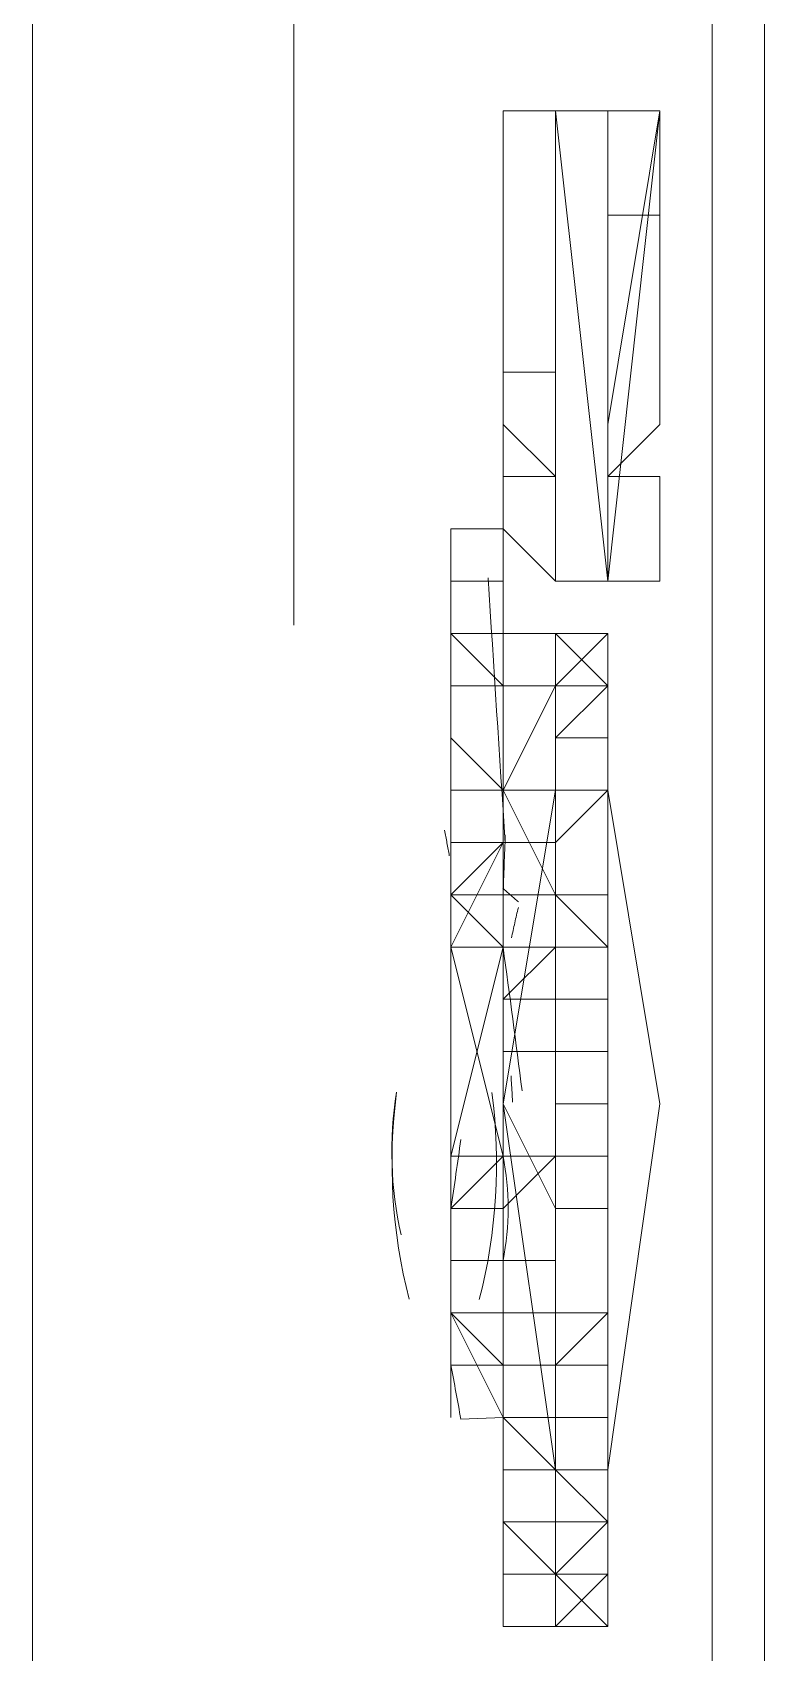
# Model space of a CAD drawing. Header units: metres. Extents: x 2999 to 3164, y 1641 to 1678.
# Drawn here: x 3140.7849 to 3140.8145, y 1663.1285 to 1663.1942 of the extents above; entities that cross this region are included whole.
import ezdxf

# ---------------------------------------------------------------- set-up
doc = ezdxf.new("R2010")
doc.units = ezdxf.units.M
doc.linetypes.add('CONTORNO_QUADRO_T', pattern=[0.35, 0.2, -0.15])
doc.layers.add('PDF28_Geometry', color=7, linetype='Continuous')

msp = doc.modelspace()

# ---------------------------------------------------------------- linework, layer by layer
at = {"layer": 'PDF28_Geometry', "linetype": 'CONTORNO_QUADRO_T', "lineweight": 15}
for points in [[(3140.808165157607, 1664.649354621113), (3140.810281811477, 1664.649354621113), (3140.810281811477, 1664.640888005635), (3140.812398465346, 1664.619721466938), (3140.812398465346, 1663.059747565022), (3140.810281811477, 1663.040697680195), (3140.810281811477, 1663.034347718587), (3140.808165157607, 1663.032231064717), (3140.786998618911, 1663.032231064717), (3140.786998618911, 1663.07244748824), (3140.786998618911, 1663.104197296284), (3140.786998618911, 1663.108430604023), (3140.786998618911, 1663.119013873372), (3140.786998618911, 1663.121130527241), (3140.786998618911, 1663.119013873372), (3140.786998618911, 1663.108430604023), (3140.786998618911, 1663.114780565632), (3140.786998618911, 1663.119013873372)], [(3140.812398465346, 1664.619721466938), (3140.814515119216, 1664.619721466938), (3140.814515119216, 1663.059747565022), (3140.812398465346, 1663.059747565022)], [(3140.784881965041, 1663.121130527241), (3140.786998618911, 1663.121130527241), (3140.784881965041, 1663.121130527241), (3140.784881965041, 1663.205796682026)], [(3140.803931849868, 1663.171930220112), (3140.803931849868, 1663.169813566243), (3140.803931849868, 1663.167696912373), (3140.801815195998, 1663.169813566243), (3140.801815195998, 1663.167696912373), (3140.801815195998, 1663.161346950764), (3140.801815195998, 1663.159230296895), (3140.801815195998, 1663.165580258503), (3140.801815195998, 1663.163463604634), (3140.801815195998, 1663.169813566243), (3140.801815195998, 1663.171930220112), (3140.801815195998, 1663.174046873982), (3140.801815195998, 1663.171930220112), (3140.803931849868, 1663.171930220112), (3140.803931849868, 1663.169813566243), (3140.803931849868, 1663.174046873982), (3140.801815195998, 1663.174046873982)], [(3140.801815195998, 1663.169813566243), (3140.801815195998, 1663.171930220112), (3140.801815195998, 1663.174046873982), (3140.801815195998, 1663.171930220112), (3140.803931849868, 1663.171930220112), (3140.803931849868, 1663.169813566243)], [(3140.803931849868, 1663.159230296895), (3140.803931849868, 1663.159230296895)], [(3140.803931849868, 1663.157113643025), (3140.803931849868, 1663.157113643025)], [(3140.803931849868, 1663.157113643025), (3140.803931849868, 1663.157113643025)], [(3140.803931849868, 1663.157113643025), (3140.803931849868, 1663.157113643025)], [(3140.803931849868, 1663.154996989155), (3140.806048503738, 1663.154996989155)], [(3140.803931849868, 1663.152880335286), (3140.803931849868, 1663.152880335286)], [(3140.801815195998, 1663.148647027547), (3140.801815195998, 1663.148647027547)], [(3140.801815195998, 1663.148647027547), (3140.801815195998, 1663.148647027547)], [(3140.806048503738, 1663.140180412068), (3140.806048503738, 1663.142297065938), (3140.806048503738, 1663.148647027547)], [(3140.801815195998, 1663.142297065938), (3140.801815195998, 1663.142297065938)], [(3140.801815195998, 1663.140180412068), (3140.801815195998, 1663.140180412068)]]:
    msp.add_lwpolyline(points, dxfattribs=at)
at = {"layer": 'PDF28_Geometry', "linetype": 'CONTORNO_QUADRO_T', "lineweight": 0}
for points in [[(3140.795465234389, 1663.720143572346), (3140.795465234389, 1663.123247181111), (3140.795465234389, 1663.121130527241), (3140.795465234389, 1663.110547257893), (3140.801815195998, 1663.110547257893), (3140.799698542129, 1663.110547257893), (3140.799698542129, 1663.106313950154), (3140.795465234389, 1663.106313950154), (3140.795465234389, 1663.112663911763), (3140.795465234389, 1663.106313950154), (3140.795465234389, 1663.063980872761), (3140.801815195998, 1663.063980872761)], [(3140.806048503738, 1663.18251348946), (3140.806048503738, 1663.174046873982), (3140.806048503738, 1663.171930220112), (3140.803931849868, 1663.174046873982), (3140.803931849868, 1663.176163527851), (3140.806048503738, 1663.176163527851), (3140.806048503738, 1663.180396835591), (3140.806048503738, 1663.178280181721), (3140.806048503738, 1663.176163527851), (3140.806048503738, 1663.178280181721), (3140.806048503738, 1663.180396835591), (3140.806048503738, 1663.178280181721), (3140.806048503738, 1663.176163527851), (3140.806048503738, 1663.178280181721), (3140.806048503738, 1663.180396835591), (3140.806048503738, 1663.178280181721), (3140.806048503738, 1663.176163527851), (3140.806048503738, 1663.178280181721), (3140.806048503738, 1663.180396835591), (3140.806048503738, 1663.176163527851), (3140.806048503738, 1663.174046873982), (3140.806048503738, 1663.171930220112), (3140.806048503738, 1663.174046873982), (3140.806048503738, 1663.18251348946), (3140.806048503738, 1663.190980104939), (3140.808165157607, 1663.190980104939), (3140.808165157607, 1663.178280181721), (3140.810281811477, 1663.190980104939), (3140.808165157607, 1663.190980104939), (3140.808165157607, 1663.171930220112), (3140.810281811477, 1663.190980104939)], [(3140.803931849868, 1663.190980104939), (3140.803931849868, 1663.190980104939)], [(3140.803931849868, 1663.190980104939), (3140.806048503738, 1663.190980104939)], [(3140.806048503738, 1663.190980104939), (3140.808165157607, 1663.190980104939)], [(3140.808165157607, 1663.171930220112), (3140.806048503738, 1663.190980104939)], [(3140.806048503738, 1663.190980104939), (3140.806048503738, 1663.18251348946)], [(3140.806048503738, 1663.190980104939), (3140.806048503738, 1663.190980104939)], [(3140.806048503738, 1663.180396835591), (3140.806048503738, 1663.190980104939)], [(3140.806048503738, 1663.190980104939), (3140.806048503738, 1663.180396835591)], [(3140.806048503738, 1663.190980104939), (3140.806048503738, 1663.190980104939)], [(3140.806048503738, 1663.180396835591), (3140.806048503738, 1663.190980104939)], [(3140.806048503738, 1663.190980104939), (3140.806048503738, 1663.190980104939)], [(3140.806048503738, 1663.180396835591), (3140.806048503738, 1663.190980104939)], [(3140.806048503738, 1663.190980104939), (3140.806048503738, 1663.190980104939)], [(3140.806048503738, 1663.190980104939), (3140.806048503738, 1663.190980104939)], [(3140.808165157607, 1663.190980104939), (3140.808165157607, 1663.171930220112)], [(3140.808165157607, 1663.190980104939), (3140.808165157607, 1663.190980104939)], [(3140.808165157607, 1663.178280181721), (3140.808165157607, 1663.190980104939), (3140.808165157607, 1663.178280181721)], [(3140.808165157607, 1663.190980104939), (3140.808165157607, 1663.190980104939)], [(3140.810281811477, 1663.190980104939), (3140.810281811477, 1663.190980104939)], [(3140.806048503738, 1663.18251348946), (3140.806048503738, 1663.174046873982), (3140.806048503738, 1663.171930220112)], [(3140.806048503738, 1663.18251348946), (3140.806048503738, 1663.174046873982), (3140.806048503738, 1663.171930220112)], [(3140.806048503738, 1663.18251348946), (3140.806048503738, 1663.174046873982), (3140.806048503738, 1663.171930220112)], [(3140.803931849868, 1663.176163527851), (3140.803931849868, 1663.180396835591)], [(3140.806048503738, 1663.176163527851), (3140.806048503738, 1663.178280181721), (3140.806048503738, 1663.180396835591)], [(3140.806048503738, 1663.176163527851), (3140.806048503738, 1663.180396835591)], [(3140.806048503738, 1663.180396835591), (3140.806048503738, 1663.180396835591)], [(3140.806048503738, 1663.171930220112), (3140.806048503738, 1663.174046873982), (3140.806048503738, 1663.176163527851)], [(3140.806048503738, 1663.176163527851), (3140.806048503738, 1663.171930220112)], [(3140.806048503738, 1663.176163527851), (3140.806048503738, 1663.176163527851)], [(3140.808165157607, 1663.176163527851), (3140.808165157607, 1663.171930220112)], [(3140.808165157607, 1663.176163527851), (3140.808165157607, 1663.176163527851)], [(3140.808165157607, 1663.176163527851), (3140.808165157607, 1663.176163527851)], [(3140.808165157607, 1663.171930220112), (3140.808165157607, 1663.176163527851)], [(3140.808165157607, 1663.176163527851), (3140.808165157607, 1663.171930220112)], [(3140.810281811477, 1663.176163527851), (3140.810281811477, 1663.176163527851)], [(3140.810281811477, 1663.176163527851), (3140.810281811477, 1663.171930220112)], [(3140.803931849868, 1663.171930220112), (3140.803931849868, 1663.169813566243), (3140.803931849868, 1663.174046873982)], [(3140.803931849868, 1663.174046873982), (3140.803931849868, 1663.174046873982)], [(3140.806048503738, 1663.171930220112), (3140.808165157607, 1663.171930220112)], [(3140.808165157607, 1663.171930220112), (3140.808165157607, 1663.171930220112)], [(3140.808165157607, 1663.171930220112), (3140.808165157607, 1663.171930220112)], [(3140.808165157607, 1663.171930220112), (3140.808165157607, 1663.171930220112)], [(3140.808165157607, 1663.171930220112), (3140.808165157607, 1663.171930220112)], [(3140.810281811477, 1663.171930220112), (3140.810281811477, 1663.171930220112)], [(3140.806048503738, 1663.157113643025), (3140.806048503738, 1663.159230296895), (3140.808165157607, 1663.159230296895), (3140.806048503738, 1663.159230296895), (3140.808165157607, 1663.159230296895), (3140.808165157607, 1663.165580258503), (3140.808165157607, 1663.159230296895), (3140.808165157607, 1663.157113643025), (3140.808165157607, 1663.154996989155), (3140.808165157607, 1663.157113643025), (3140.806048503738, 1663.157113643025), (3140.808165157607, 1663.157113643025), (3140.806048503738, 1663.157113643025), (3140.806048503738, 1663.159230296895), (3140.803931849868, 1663.159230296895), (3140.803931849868, 1663.163463604634), (3140.803931849868, 1663.169813566243), (3140.803931849868, 1663.167696912373), (3140.803931849868, 1663.165580258503), (3140.803931849868, 1663.163463604634), (3140.803931849868, 1663.161346950764), (3140.801815195998, 1663.159230296895), (3140.801815195998, 1663.165580258503), (3140.803931849868, 1663.163463604634), (3140.803931849868, 1663.161346950764), (3140.806048503738, 1663.161346950764), (3140.806048503738, 1663.163463604634), (3140.806048503738, 1663.161346950764), (3140.803931849868, 1663.161346950764), (3140.803931849868, 1663.163463604634)], [(3140.806048503738, 1663.163463604634), (3140.803931849868, 1663.163463604634), (3140.806048503738, 1663.163463604634), (3140.803931849868, 1663.163463604634), (3140.803931849868, 1663.159230296895), (3140.806048503738, 1663.159230296895), (3140.803931849868, 1663.159230296895), (3140.803931849868, 1663.154996989155), (3140.806048503738, 1663.157113643025), (3140.806048503738, 1663.154996989155), (3140.806048503738, 1663.157113643025), (3140.808165157607, 1663.157113643025), (3140.808165157607, 1663.159230296895), (3140.806048503738, 1663.159230296895), (3140.808165157607, 1663.159230296895), (3140.806048503738, 1663.159230296895), (3140.806048503738, 1663.154996989155), (3140.806048503738, 1663.152880335286), (3140.803931849868, 1663.152880335286), (3140.803931849868, 1663.154996989155), (3140.803931849868, 1663.152880335286), (3140.803931849868, 1663.154996989155), (3140.803931849868, 1663.157113643025), (3140.803931849868, 1663.154996989155), (3140.803931849868, 1663.157113643025), (3140.803931849868, 1663.154996989155), (3140.803931849868, 1663.157113643025), (3140.803931849868, 1663.154996989155), (3140.803931849868, 1663.157113643025), (3140.803931849868, 1663.159230296895), (3140.803931849868, 1663.157113643025), (3140.803931849868, 1663.159230296895), (3140.803931849868, 1663.161346950764), (3140.803931849868, 1663.167696912373), (3140.803931849868, 1663.169813566243), (3140.806048503738, 1663.169813566243), (3140.803931849868, 1663.169813566243), (3140.806048503738, 1663.169813566243), (3140.806048503738, 1663.163463604634), (3140.808165157607, 1663.163463604634), (3140.806048503738, 1663.161346950764), (3140.806048503738, 1663.163463604634), (3140.806048503738, 1663.161346950764), (3140.803931849868, 1663.161346950764), (3140.803931849868, 1663.163463604634), (3140.803931849868, 1663.161346950764), (3140.803931849868, 1663.163463604634), (3140.801815195998, 1663.163463604634)], [(3140.803931849868, 1663.169813566243), (3140.803931849868, 1663.169813566243)], [(3140.806048503738, 1663.169813566243), (3140.806048503738, 1663.169813566243)], [(3140.806048503738, 1663.169813566243), (3140.808165157607, 1663.169813566243)], [(3140.803931849868, 1663.157113643025), (3140.803931849868, 1663.167696912373), (3140.806048503738, 1663.167696912373), (3140.803931849868, 1663.167696912373), (3140.803931849868, 1663.165580258503), (3140.803931849868, 1663.163463604634), (3140.803931849868, 1663.161346950764), (3140.803931849868, 1663.157113643025), (3140.803931849868, 1663.159230296895), (3140.806048503738, 1663.159230296895), (3140.806048503738, 1663.157113643025), (3140.806048503738, 1663.152880335286), (3140.806048503738, 1663.154996989155), (3140.806048503738, 1663.157113643025), (3140.806048503738, 1663.152880335286), (3140.806048503738, 1663.150763681416), (3140.806048503738, 1663.148647027547), (3140.806048503738, 1663.150763681416), (3140.806048503738, 1663.152880335286), (3140.806048503738, 1663.150763681416), (3140.806048503738, 1663.148647027547), (3140.808165157607, 1663.148647027547), (3140.808165157607, 1663.150763681416), (3140.806048503738, 1663.150763681416), (3140.806048503738, 1663.148647027547), (3140.803931849868, 1663.148647027547), (3140.803931849868, 1663.142297065938), (3140.803931849868, 1663.138063758198), (3140.803931849868, 1663.140180412068), (3140.803931849868, 1663.138063758198), (3140.803931849868, 1663.140180412068), (3140.801815195998, 1663.140180412068), (3140.801815195998, 1663.142297065938), (3140.801815195998, 1663.148647027547), (3140.803931849868, 1663.157113643025), (3140.801815195998, 1663.159230296895), (3140.801815195998, 1663.148647027547), (3140.801815195998, 1663.142297065938), (3140.801815195998, 1663.140180412068), (3140.803931849868, 1663.140180412068), (3140.803931849868, 1663.138063758198), (3140.806048503738, 1663.138063758198), (3140.803931849868, 1663.138063758198), (3140.803931849868, 1663.135947104329), (3140.803931849868, 1663.133830450459), (3140.806048503738, 1663.133830450459), (3140.806048503738, 1663.135947104329), (3140.808165157607, 1663.133830450459), (3140.806048503738, 1663.133830450459), (3140.806048503738, 1663.135947104329), (3140.806048503738, 1663.133830450459), (3140.806048503738, 1663.131713796589), (3140.803931849868, 1663.131713796589), (3140.803931849868, 1663.12959714272), (3140.806048503738, 1663.12959714272), (3140.808165157607, 1663.12959714272)], [(3140.808165157607, 1663.167696912373), (3140.806048503738, 1663.165580258503), (3140.806048503738, 1663.167696912373), (3140.808165157607, 1663.167696912373), (3140.806048503738, 1663.167696912373), (3140.808165157607, 1663.167696912373), (3140.808165157607, 1663.163463604634), (3140.806048503738, 1663.161346950764), (3140.806048503738, 1663.165580258503), (3140.806048503738, 1663.167696912373), (3140.806048503738, 1663.165580258503), (3140.806048503738, 1663.161346950764), (3140.806048503738, 1663.165580258503), (3140.806048503738, 1663.161346950764), (3140.806048503738, 1663.159230296895), (3140.806048503738, 1663.157113643025), (3140.806048503738, 1663.154996989155), (3140.806048503738, 1663.152880335286), (3140.806048503738, 1663.150763681416), (3140.806048503738, 1663.148647027547), (3140.806048503738, 1663.146530373677), (3140.806048503738, 1663.144413719807), (3140.806048503738, 1663.142297065938), (3140.806048503738, 1663.140180412068), (3140.808165157607, 1663.142297065938), (3140.808165157607, 1663.144413719807), (3140.808165157607, 1663.146530373677), (3140.808165157607, 1663.148647027547), (3140.808165157607, 1663.150763681416), (3140.808165157607, 1663.152880335286), (3140.808165157607, 1663.154996989155), (3140.808165157607, 1663.157113643025), (3140.806048503738, 1663.159230296895), (3140.806048503738, 1663.161346950764), (3140.806048503738, 1663.159230296895), (3140.806048503738, 1663.157113643025), (3140.806048503738, 1663.154996989155), (3140.806048503738, 1663.152880335286), (3140.806048503738, 1663.154996989155), (3140.806048503738, 1663.152880335286), (3140.806048503738, 1663.148647027547), (3140.806048503738, 1663.146530373677), (3140.806048503738, 1663.142297065938), (3140.806048503738, 1663.140180412068), (3140.806048503738, 1663.138063758198), (3140.806048503738, 1663.140180412068), (3140.803931849868, 1663.140180412068), (3140.806048503738, 1663.140180412068), (3140.806048503738, 1663.142297065938), (3140.806048503738, 1663.146530373677), (3140.806048503738, 1663.148647027547), (3140.806048503738, 1663.152880335286), (3140.806048503738, 1663.154996989155), (3140.808165157607, 1663.154996989155), (3140.808165157607, 1663.157113643025), (3140.808165157607, 1663.154996989155), (3140.808165157607, 1663.157113643025), (3140.806048503738, 1663.157113643025), (3140.806048503738, 1663.154996989155), (3140.806048503738, 1663.157113643025), (3140.806048503738, 1663.154996989155), (3140.808165157607, 1663.154996989155)], [(3140.803931849868, 1663.167696912373), (3140.803931849868, 1663.167696912373)], [(3140.803931849868, 1663.167696912373), (3140.803931849868, 1663.167696912373)], [(3140.803931849868, 1663.167696912373), (3140.803931849868, 1663.167696912373)], [(3140.806048503738, 1663.167696912373), (3140.806048503738, 1663.167696912373)], [(3140.806048503738, 1663.167696912373), (3140.806048503738, 1663.167696912373)], [(3140.806048503738, 1663.165580258503), (3140.806048503738, 1663.167696912373), (3140.806048503738, 1663.165580258503)], [(3140.806048503738, 1663.165580258503), (3140.808165157607, 1663.167696912373)], [(3140.806048503738, 1663.167696912373), (3140.806048503738, 1663.167696912373)], [(3140.806048503738, 1663.167696912373), (3140.806048503738, 1663.165580258503)], [(3140.808165157607, 1663.167696912373), (3140.806048503738, 1663.167696912373)], [(3140.806048503738, 1663.167696912373), (3140.806048503738, 1663.167696912373)], [(3140.806048503738, 1663.167696912373), (3140.808165157607, 1663.167696912373)], [(3140.808165157607, 1663.163463604634), (3140.808165157607, 1663.167696912373)], [(3140.808165157607, 1663.167696912373), (3140.808165157607, 1663.163463604634)], [(3140.808165157607, 1663.163463604634), (3140.808165157607, 1663.167696912373)], [(3140.801815195998, 1663.165580258503), (3140.801815195998, 1663.165580258503)], [(3140.806048503738, 1663.165580258503), (3140.806048503738, 1663.159230296895)], [(3140.806048503738, 1663.165580258503), (3140.806048503738, 1663.159230296895)], [(3140.806048503738, 1663.165580258503), (3140.808165157607, 1663.165580258503)], [(3140.806048503738, 1663.165580258503), (3140.808165157607, 1663.165580258503)], [(3140.806048503738, 1663.161346950764), (3140.806048503738, 1663.165580258503), (3140.806048503738, 1663.161346950764)], [(3140.806048503738, 1663.161346950764), (3140.806048503738, 1663.165580258503)], [(3140.806048503738, 1663.165580258503), (3140.806048503738, 1663.161346950764)], [(3140.803931849868, 1663.163463604634), (3140.803931849868, 1663.163463604634)], [(3140.803931849868, 1663.163463604634), (3140.803931849868, 1663.163463604634)], [(3140.806048503738, 1663.163463604634), (3140.806048503738, 1663.163463604634)], [(3140.806048503738, 1663.163463604634), (3140.806048503738, 1663.161346950764), (3140.806048503738, 1663.163463604634)], [(3140.806048503738, 1663.161346950764), (3140.808165157607, 1663.163463604634)], [(3140.803931849868, 1663.161346950764), (3140.803931849868, 1663.161346950764)], [(3140.803931849868, 1663.161346950764), (3140.803931849868, 1663.159230296895), (3140.803931849868, 1663.157113643025), (3140.803931849868, 1663.154996989155), (3140.803931849868, 1663.157113643025)], [(3140.803931849868, 1663.161346950764), (3140.806048503738, 1663.161346950764)], [(3140.803931849868, 1663.161346950764), (3140.803931849868, 1663.161346950764)], [(3140.806048503738, 1663.161346950764), (3140.806048503738, 1663.161346950764)], [(3140.806048503738, 1663.161346950764), (3140.806048503738, 1663.161346950764)], [(3140.806048503738, 1663.161346950764), (3140.806048503738, 1663.161346950764)], [(3140.806048503738, 1663.161346950764), (3140.806048503738, 1663.161346950764)], [(3140.806048503738, 1663.161346950764), (3140.806048503738, 1663.161346950764)], [(3140.806048503738, 1663.161346950764), (3140.806048503738, 1663.161346950764)], [(3140.803931849868, 1663.157113643025), (3140.803931849868, 1663.159230296895), (3140.803931849868, 1663.154996989155), (3140.803931849868, 1663.157113643025), (3140.803931849868, 1663.159230296895), (3140.801815195998, 1663.159230296895), (3140.801815195998, 1663.157113643025)], [(3140.803931849868, 1663.159230296895), (3140.803931849868, 1663.159230296895)], [(3140.803931849868, 1663.159230296895), (3140.803931849868, 1663.159230296895)], [(3140.803931849868, 1663.157113643025), (3140.803931849868, 1663.159230296895), (3140.803931849868, 1663.157113643025)], [(3140.803931849868, 1663.159230296895), (3140.803931849868, 1663.159230296895)], [(3140.803931849868, 1663.159230296895), (3140.803931849868, 1663.159230296895)], [(3140.806048503738, 1663.159230296895), (3140.806048503738, 1663.159230296895)], [(3140.806048503738, 1663.159230296895), (3140.806048503738, 1663.159230296895)], [(3140.806048503738, 1663.159230296895), (3140.806048503738, 1663.159230296895)], [(3140.806048503738, 1663.157113643025), (3140.806048503738, 1663.159230296895), (3140.806048503738, 1663.157113643025)], [(3140.806048503738, 1663.159230296895), (3140.806048503738, 1663.159230296895)], [(3140.808165157607, 1663.159230296895), (3140.808165157607, 1663.159230296895)], [(3140.808165157607, 1663.159230296895), (3140.808165157607, 1663.157113643025), (3140.808165157607, 1663.159230296895)], [(3140.808165157607, 1663.159230296895), (3140.808165157607, 1663.159230296895)], [(3140.806048503738, 1663.152880335286), (3140.806048503738, 1663.150763681416), (3140.808165157607, 1663.150763681416), (3140.808165157607, 1663.152880335286), (3140.808165157607, 1663.150763681416), (3140.806048503738, 1663.150763681416), (3140.808165157607, 1663.150763681416), (3140.808165157607, 1663.152880335286), (3140.806048503738, 1663.152880335286), (3140.808165157607, 1663.152880335286), (3140.806048503738, 1663.152880335286), (3140.803931849868, 1663.152880335286), (3140.806048503738, 1663.152880335286), (3140.806048503738, 1663.150763681416), (3140.806048503738, 1663.152880335286), (3140.806048503738, 1663.154996989155), (3140.808165157607, 1663.154996989155), (3140.806048503738, 1663.154996989155), (3140.806048503738, 1663.157113643025), (3140.806048503738, 1663.154996989155), (3140.808165157607, 1663.154996989155), (3140.808165157607, 1663.157113643025), (3140.806048503738, 1663.157113643025), (3140.808165157607, 1663.157113643025), (3140.806048503738, 1663.157113643025), (3140.803931849868, 1663.157113643025), (3140.803931849868, 1663.152880335286), (3140.803931849868, 1663.150763681416), (3140.803931849868, 1663.148647027547), (3140.803931849868, 1663.150763681416), (3140.803931849868, 1663.148647027547), (3140.803931849868, 1663.157113643025), (3140.803931849868, 1663.148647027547), (3140.803931849868, 1663.146530373677), (3140.801815195998, 1663.146530373677), (3140.803931849868, 1663.148647027547), (3140.806048503738, 1663.148647027547), (3140.803931849868, 1663.146530373677), (3140.803931849868, 1663.148647027547), (3140.803931849868, 1663.146530373677), (3140.806048503738, 1663.148647027547), (3140.803931849868, 1663.148647027547), (3140.803931849868, 1663.146530373677), (3140.803931849868, 1663.144413719807), (3140.801815195998, 1663.144413719807)], [(3140.801815195998, 1663.157113643025), (3140.803931849868, 1663.157113643025)], [(3140.801815195998, 1663.157113643025), (3140.803931849868, 1663.157113643025)], [(3140.803931849868, 1663.157113643025), (3140.803931849868, 1663.157113643025)], [(3140.803931849868, 1663.157113643025), (3140.803931849868, 1663.157113643025)], [(3140.806048503738, 1663.157113643025), (3140.806048503738, 1663.157113643025)], [(3140.806048503738, 1663.154996989155), (3140.806048503738, 1663.157113643025), (3140.806048503738, 1663.154996989155)], [(3140.806048503738, 1663.157113643025), (3140.806048503738, 1663.157113643025)], [(3140.808165157607, 1663.157113643025), (3140.808165157607, 1663.157113643025)], [(3140.808165157607, 1663.154996989155), (3140.808165157607, 1663.157113643025), (3140.808165157607, 1663.154996989155)], [(3140.808165157607, 1663.157113643025), (3140.808165157607, 1663.157113643025)], [(3140.808165157607, 1663.157113643025), (3140.808165157607, 1663.157113643025)], [(3140.803931849868, 1663.154996989155), (3140.806048503738, 1663.154996989155), (3140.803931849868, 1663.154996989155)], [(3140.803931849868, 1663.154996989155), (3140.803931849868, 1663.154996989155)], [(3140.803931849868, 1663.154996989155), (3140.803931849868, 1663.154996989155)], [(3140.806048503738, 1663.152880335286), (3140.806048503738, 1663.154996989155), (3140.806048503738, 1663.152880335286)], [(3140.808165157607, 1663.154996989155), (3140.808165157607, 1663.154996989155)], [(3140.808165157607, 1663.154996989155), (3140.808165157607, 1663.154996989155)], [(3140.803931849868, 1663.152880335286), (3140.803931849868, 1663.152880335286)], [(3140.803931849868, 1663.152880335286), (3140.803931849868, 1663.152880335286)], [(3140.806048503738, 1663.152880335286), (3140.806048503738, 1663.152880335286)], [(3140.806048503738, 1663.148647027547), (3140.806048503738, 1663.152880335286)], [(3140.806048503738, 1663.152880335286), (3140.808165157607, 1663.152880335286)], [(3140.806048503738, 1663.152880335286), (3140.806048503738, 1663.152880335286)], [(3140.808165157607, 1663.152880335286), (3140.808165157607, 1663.152880335286)], [(3140.803931849868, 1663.150763681416), (3140.806048503738, 1663.146530373677)], [(3140.803931849868, 1663.150763681416), (3140.806048503738, 1663.146530373677), (3140.806048503738, 1663.144413719807), (3140.806048503738, 1663.142297065938), (3140.806048503738, 1663.140180412068)], [(3140.803931849868, 1663.150763681416), (3140.803931849868, 1663.148647027547)], [(3140.803931849868, 1663.150763681416), (3140.803931849868, 1663.150763681416)], [(3140.806048503738, 1663.150763681416), (3140.806048503738, 1663.148647027547), (3140.806048503738, 1663.150763681416)], [(3140.806048503738, 1663.150763681416), (3140.806048503738, 1663.150763681416)], [(3140.806048503738, 1663.150763681416), (3140.806048503738, 1663.150763681416)], [(3140.808165157607, 1663.148647027547), (3140.808165157607, 1663.150763681416), (3140.808165157607, 1663.148647027547)], [(3140.808165157607, 1663.150763681416), (3140.808165157607, 1663.150763681416)], [(3140.808165157607, 1663.148647027547), (3140.808165157607, 1663.150763681416), (3140.808165157607, 1663.148647027547)], [(3140.808165157607, 1663.150763681416), (3140.808165157607, 1663.150763681416)], [(3140.808165157607, 1663.150763681416), (3140.808165157607, 1663.150763681416)], [(3140.803931849868, 1663.148647027547), (3140.803931849868, 1663.148647027547)], [(3140.803931849868, 1663.148647027547), (3140.803931849868, 1663.148647027547)], [(3140.803931849868, 1663.148647027547), (3140.803931849868, 1663.148647027547)], [(3140.803931849868, 1663.148647027547), (3140.803931849868, 1663.148647027547)], [(3140.803931849868, 1663.148647027547), (3140.803931849868, 1663.148647027547)], [(3140.803931849868, 1663.148647027547), (3140.803931849868, 1663.148647027547)], [(3140.806048503738, 1663.148647027547), (3140.808165157607, 1663.148647027547)], [(3140.806048503738, 1663.148647027547), (3140.806048503738, 1663.146530373677)], [(3140.806048503738, 1663.148647027547), (3140.806048503738, 1663.146530373677)], [(3140.806048503738, 1663.148647027547), (3140.806048503738, 1663.144413719807)], [(3140.806048503738, 1663.148647027547), (3140.806048503738, 1663.144413719807)], [(3140.806048503738, 1663.148647027547), (3140.806048503738, 1663.148647027547)], [(3140.808165157607, 1663.148647027547), (3140.808165157607, 1663.148647027547)], [(3140.808165157607, 1663.148647027547), (3140.808165157607, 1663.148647027547)], [(3140.801815195998, 1663.146530373677), (3140.801815195998, 1663.146530373677)], [(3140.803931849868, 1663.146530373677), (3140.803931849868, 1663.140180412068), (3140.803931849868, 1663.138063758198), (3140.803931849868, 1663.140180412068), (3140.801815195998, 1663.140180412068), (3140.803931849868, 1663.140180412068), (3140.803931849868, 1663.138063758198), (3140.806048503738, 1663.138063758198), (3140.806048503738, 1663.140180412068), (3140.808165157607, 1663.140180412068)], [(3140.803931849868, 1663.146530373677), (3140.803931849868, 1663.146530373677)], [(3140.803931849868, 1663.146530373677), (3140.803931849868, 1663.146530373677)], [(3140.806048503738, 1663.146530373677), (3140.806048503738, 1663.140180412068)], [(3140.806048503738, 1663.146530373677), (3140.808165157607, 1663.146530373677)], [(3140.806048503738, 1663.146530373677), (3140.806048503738, 1663.140180412068)], [(3140.806048503738, 1663.146530373677), (3140.808165157607, 1663.146530373677)], [(3140.806048503738, 1663.142297065938), (3140.806048503738, 1663.144413719807), (3140.806048503738, 1663.146530373677)], [(3140.806048503738, 1663.146530373677), (3140.806048503738, 1663.144413719807), (3140.806048503738, 1663.142297065938)], [(3140.806048503738, 1663.142297065938), (3140.806048503738, 1663.144413719807), (3140.806048503738, 1663.146530373677)], [(3140.806048503738, 1663.146530373677), (3140.806048503738, 1663.146530373677)], [(3140.808165157607, 1663.146530373677), (3140.808165157607, 1663.140180412068)], [(3140.808165157607, 1663.146530373677), (3140.808165157607, 1663.140180412068)], [(3140.808165157607, 1663.146530373677), (3140.808165157607, 1663.142297065938)], [(3140.808165157607, 1663.146530373677), (3140.808165157607, 1663.142297065938)], [(3140.803931849868, 1663.144413719807), (3140.803931849868, 1663.144413719807)], [(3140.803931849868, 1663.144413719807), (3140.806048503738, 1663.144413719807)], [(3140.803931849868, 1663.142297065938), (3140.803931849868, 1663.144413719807), (3140.803931849868, 1663.142297065938), (3140.803931849868, 1663.140180412068)], [(3140.803931849868, 1663.144413719807), (3140.803931849868, 1663.142297065938), (3140.803931849868, 1663.140180412068)], [(3140.803931849868, 1663.144413719807), (3140.806048503738, 1663.144413719807)], [(3140.803931849868, 1663.142297065938), (3140.803931849868, 1663.144413719807)], [(3140.803931849868, 1663.144413719807), (3140.803931849868, 1663.142297065938)], [(3140.803931849868, 1663.144413719807), (3140.803931849868, 1663.144413719807)], [(3140.803931849868, 1663.144413719807), (3140.803931849868, 1663.144413719807)], [(3140.803931849868, 1663.142297065938), (3140.803931849868, 1663.144413719807)], [(3140.803931849868, 1663.144413719807), (3140.803931849868, 1663.142297065938)], [(3140.803931849868, 1663.144413719807), (3140.803931849868, 1663.144413719807)], [(3140.803931849868, 1663.142297065938), (3140.803931849868, 1663.144413719807)], [(3140.803931849868, 1663.144413719807), (3140.803931849868, 1663.144413719807)], [(3140.806048503738, 1663.144413719807), (3140.806048503738, 1663.140180412068)], [(3140.806048503738, 1663.144413719807), (3140.806048503738, 1663.142297065938)], [(3140.806048503738, 1663.144413719807), (3140.806048503738, 1663.144413719807)], [(3140.803931849868, 1663.138063758198), (3140.801815195998, 1663.142297065938)], [(3140.801815195998, 1663.142297065938), (3140.803931849868, 1663.142297065938)], [(3140.806048503738, 1663.133830450459), (3140.806048503738, 1663.135947104329), (3140.806048503738, 1663.133830450459), (3140.803931849868, 1663.133830450459), (3140.806048503738, 1663.133830450459), (3140.806048503738, 1663.135947104329), (3140.806048503738, 1663.138063758198), (3140.806048503738, 1663.135947104329), (3140.808165157607, 1663.133830450459), (3140.806048503738, 1663.131713796589), (3140.806048503738, 1663.138063758198), (3140.803931849868, 1663.138063758198), (3140.803931849868, 1663.140180412068), (3140.806048503738, 1663.140180412068), (3140.806048503738, 1663.138063758198), (3140.808165157607, 1663.138063758198), (3140.806048503738, 1663.138063758198), (3140.806048503738, 1663.142297065938), (3140.808165157607, 1663.142297065938), (3140.808165157607, 1663.138063758198), (3140.808165157607, 1663.135947104329), (3140.808165157607, 1663.138063758198), (3140.808165157607, 1663.135947104329)], [(3140.803931849868, 1663.140180412068), (3140.803931849868, 1663.142297065938)], [(3140.803931849868, 1663.142297065938), (3140.806048503738, 1663.142297065938)], [(3140.803931849868, 1663.142297065938), (3140.803931849868, 1663.140180412068)], [(3140.803931849868, 1663.142297065938), (3140.806048503738, 1663.142297065938)], [(3140.803931849868, 1663.140180412068), (3140.806048503738, 1663.140180412068), (3140.806048503738, 1663.142297065938)], [(3140.803931849868, 1663.140180412068), (3140.803931849868, 1663.142297065938)], [(3140.803931849868, 1663.140180412068), (3140.803931849868, 1663.142297065938)], [(3140.803931849868, 1663.142297065938), (3140.803931849868, 1663.140180412068)], [(3140.806048503738, 1663.142297065938), (3140.806048503738, 1663.142297065938)], [(3140.806048503738, 1663.142297065938), (3140.806048503738, 1663.142297065938)], [(3140.806048503738, 1663.142297065938), (3140.808165157607, 1663.142297065938)], [(3140.806048503738, 1663.142297065938), (3140.808165157607, 1663.142297065938)], [(3140.806048503738, 1663.142297065938), (3140.806048503738, 1663.140180412068)], [(3140.806048503738, 1663.140180412068), (3140.806048503738, 1663.142297065938)], [(3140.806048503738, 1663.142297065938), (3140.808165157607, 1663.142297065938)], [(3140.806048503738, 1663.142297065938), (3140.806048503738, 1663.140180412068), (3140.806048503738, 1663.138063758198), (3140.806048503738, 1663.135947104329)], [(3140.808165157607, 1663.142297065938), (3140.808165157607, 1663.138063758198)], [(3140.808165157607, 1663.142297065938), (3140.808165157607, 1663.142297065938)], [(3140.808165157607, 1663.138063758198), (3140.808165157607, 1663.140180412068), (3140.808165157607, 1663.142297065938)], [(3140.808165157607, 1663.142297065938), (3140.808165157607, 1663.142297065938)], [(3140.808165157607, 1663.138063758198), (3140.808165157607, 1663.140180412068), (3140.808165157607, 1663.142297065938)], [(3140.801815195998, 1663.140180412068), (3140.803931849868, 1663.140180412068), (3140.803931849868, 1663.138063758198), (3140.806048503738, 1663.138063758198)], [(3140.803931849868, 1663.140180412068), (3140.806048503738, 1663.140180412068)], [(3140.803931849868, 1663.140180412068), (3140.803931849868, 1663.140180412068)], [(3140.803931849868, 1663.138063758198), (3140.803931849868, 1663.140180412068)], [(3140.803931849868, 1663.140180412068), (3140.803931849868, 1663.138063758198)], [(3140.803931849868, 1663.140180412068), (3140.803931849868, 1663.138063758198)], [(3140.806048503738, 1663.140180412068), (3140.803931849868, 1663.140180412068), (3140.806048503738, 1663.140180412068)], [(3140.803931849868, 1663.140180412068), (3140.803931849868, 1663.140180412068)], [(3140.803931849868, 1663.140180412068), (3140.803931849868, 1663.140180412068)], [(3140.803931849868, 1663.140180412068), (3140.803931849868, 1663.140180412068)], [(3140.806048503738, 1663.140180412068), (3140.803931849868, 1663.140180412068)], [(3140.806048503738, 1663.140180412068), (3140.808165157607, 1663.140180412068)], [(3140.806048503738, 1663.140180412068), (3140.808165157607, 1663.140180412068)], [(3140.806048503738, 1663.140180412068), (3140.806048503738, 1663.140180412068)], [(3140.806048503738, 1663.140180412068), (3140.806048503738, 1663.140180412068)], [(3140.806048503738, 1663.140180412068), (3140.806048503738, 1663.140180412068)], [(3140.806048503738, 1663.140180412068), (3140.806048503738, 1663.138063758198), (3140.806048503738, 1663.140180412068)], [(3140.806048503738, 1663.140180412068), (3140.806048503738, 1663.138063758198)], [(3140.806048503738, 1663.140180412068), (3140.806048503738, 1663.140180412068)], [(3140.808165157607, 1663.140180412068), (3140.808165157607, 1663.140180412068)], [(3140.803931849868, 1663.138063758198), (3140.803931849868, 1663.138063758198)], [(3140.803931849868, 1663.135947104329), (3140.803931849868, 1663.138063758198)], [(3140.803931849868, 1663.138063758198), (3140.803931849868, 1663.135947104329)], [(3140.803931849868, 1663.138063758198), (3140.803931849868, 1663.131713796589)], [(3140.803931849868, 1663.131713796589), (3140.803931849868, 1663.138063758198)], [(3140.803931849868, 1663.138063758198), (3140.806048503738, 1663.135947104329), (3140.806048503738, 1663.133830450459)], [(3140.803931849868, 1663.138063758198), (3140.803931849868, 1663.138063758198)], [(3140.803931849868, 1663.138063758198), (3140.806048503738, 1663.138063758198)], [(3140.803931849868, 1663.138063758198), (3140.803931849868, 1663.138063758198)], [(3140.803931849868, 1663.138063758198), (3140.803931849868, 1663.138063758198)], [(3140.803931849868, 1663.138063758198), (3140.806048503738, 1663.138063758198)], [(3140.803931849868, 1663.138063758198), (3140.806048503738, 1663.135947104329), (3140.806048503738, 1663.133830450459), (3140.806048503738, 1663.135947104329), (3140.806048503738, 1663.138063758198)], [(3140.803931849868, 1663.135947104329), (3140.803931849868, 1663.138063758198), (3140.806048503738, 1663.138063758198), (3140.806048503738, 1663.135947104329)], [(3140.803931849868, 1663.138063758198), (3140.803931849868, 1663.138063758198)], [(3140.806048503738, 1663.138063758198), (3140.806048503738, 1663.138063758198)], [(3140.806048503738, 1663.138063758198), (3140.806048503738, 1663.135947104329)], [(3140.806048503738, 1663.138063758198), (3140.806048503738, 1663.138063758198)], [(3140.806048503738, 1663.135947104329), (3140.806048503738, 1663.138063758198)], [(3140.806048503738, 1663.138063758198), (3140.806048503738, 1663.138063758198)], [(3140.806048503738, 1663.135947104329), (3140.806048503738, 1663.138063758198), (3140.806048503738, 1663.135947104329)], [(3140.806048503738, 1663.138063758198), (3140.806048503738, 1663.138063758198)], [(3140.806048503738, 1663.138063758198), (3140.806048503738, 1663.138063758198)], [(3140.806048503738, 1663.138063758198), (3140.806048503738, 1663.135947104329)], [(3140.806048503738, 1663.138063758198), (3140.806048503738, 1663.138063758198)], [(3140.806048503738, 1663.138063758198), (3140.806048503738, 1663.131713796589), (3140.808165157607, 1663.133830450459)], [(3140.806048503738, 1663.138063758198), (3140.806048503738, 1663.138063758198)], [(3140.806048503738, 1663.138063758198), (3140.806048503738, 1663.135947104329)], [(3140.806048503738, 1663.138063758198), (3140.806048503738, 1663.138063758198)], [(3140.806048503738, 1663.133830450459), (3140.806048503738, 1663.135947104329), (3140.806048503738, 1663.138063758198)], [(3140.806048503738, 1663.138063758198), (3140.808165157607, 1663.138063758198)], [(3140.806048503738, 1663.138063758198), (3140.806048503738, 1663.138063758198)], [(3140.806048503738, 1663.135947104329), (3140.806048503738, 1663.138063758198)], [(3140.806048503738, 1663.138063758198), (3140.806048503738, 1663.135947104329), (3140.808165157607, 1663.135947104329), (3140.808165157607, 1663.138063758198)], [(3140.806048503738, 1663.138063758198), (3140.806048503738, 1663.138063758198)], [(3140.806048503738, 1663.138063758198), (3140.806048503738, 1663.138063758198)], [(3140.806048503738, 1663.138063758198), (3140.806048503738, 1663.138063758198)], [(3140.806048503738, 1663.138063758198), (3140.808165157607, 1663.138063758198)], [(3140.808165157607, 1663.138063758198), (3140.808165157607, 1663.138063758198)], [(3140.808165157607, 1663.138063758198), (3140.808165157607, 1663.138063758198)], [(3140.808165157607, 1663.138063758198), (3140.808165157607, 1663.135947104329)], [(3140.808165157607, 1663.138063758198), (3140.808165157607, 1663.135947104329)], [(3140.808165157607, 1663.138063758198), (3140.808165157607, 1663.138063758198)], [(3140.808165157607, 1663.138063758198), (3140.808165157607, 1663.138063758198)], [(3140.808165157607, 1663.138063758198), (3140.808165157607, 1663.135947104329)], [(3140.808165157607, 1663.138063758198), (3140.808165157607, 1663.138063758198)], [(3140.808165157607, 1663.135947104329), (3140.808165157607, 1663.138063758198)], [(3140.803931849868, 1663.135947104329), (3140.803931849868, 1663.135947104329)], [(3140.803931849868, 1663.133830450459), (3140.803931849868, 1663.135947104329)], [(3140.803931849868, 1663.135947104329), (3140.803931849868, 1663.133830450459)], [(3140.803931849868, 1663.135947104329), (3140.803931849868, 1663.135947104329)], [(3140.803931849868, 1663.133830450459), (3140.803931849868, 1663.135947104329)], [(3140.803931849868, 1663.135947104329), (3140.803931849868, 1663.133830450459)], [(3140.803931849868, 1663.135947104329), (3140.803931849868, 1663.133830450459), (3140.803931849868, 1663.135947104329)], [(3140.803931849868, 1663.135947104329), (3140.806048503738, 1663.135947104329)], [(3140.803931849868, 1663.133830450459), (3140.803931849868, 1663.135947104329)], [(3140.803931849868, 1663.135947104329), (3140.803931849868, 1663.135947104329)], [(3140.803931849868, 1663.133830450459), (3140.803931849868, 1663.135947104329), (3140.806048503738, 1663.135947104329)], [(3140.803931849868, 1663.135947104329), (3140.806048503738, 1663.135947104329)], [(3140.803931849868, 1663.135947104329), (3140.806048503738, 1663.135947104329)], [(3140.803931849868, 1663.133830450459), (3140.803931849868, 1663.135947104329), (3140.806048503738, 1663.135947104329)], [(3140.803931849868, 1663.135947104329), (3140.806048503738, 1663.135947104329)], [(3140.803931849868, 1663.135947104329), (3140.803931849868, 1663.135947104329)], [(3140.806048503738, 1663.135947104329), (3140.803931849868, 1663.135947104329)], [(3140.806048503738, 1663.135947104329), (3140.806048503738, 1663.133830450459)], [(3140.806048503738, 1663.135947104329), (3140.806048503738, 1663.135947104329)], [(3140.806048503738, 1663.135947104329), (3140.808165157607, 1663.135947104329)], [(3140.806048503738, 1663.135947104329), (3140.806048503738, 1663.135947104329)], [(3140.806048503738, 1663.135947104329), (3140.806048503738, 1663.135947104329)], [(3140.808165157607, 1663.133830450459), (3140.806048503738, 1663.135947104329)], [(3140.806048503738, 1663.135947104329), (3140.806048503738, 1663.135947104329)], [(3140.806048503738, 1663.135947104329), (3140.806048503738, 1663.133830450459)], [(3140.806048503738, 1663.135947104329), (3140.808165157607, 1663.133830450459)], [(3140.806048503738, 1663.135947104329), (3140.806048503738, 1663.135947104329)], [(3140.806048503738, 1663.135947104329), (3140.806048503738, 1663.135947104329)], [(3140.806048503738, 1663.135947104329), (3140.806048503738, 1663.135947104329)], [(3140.806048503738, 1663.135947104329), (3140.806048503738, 1663.135947104329)], [(3140.808165157607, 1663.135947104329), (3140.806048503738, 1663.135947104329)], [(3140.806048503738, 1663.135947104329), (3140.806048503738, 1663.135947104329)], [(3140.806048503738, 1663.135947104329), (3140.806048503738, 1663.135947104329)], [(3140.808165157607, 1663.135947104329), (3140.808165157607, 1663.135947104329)], [(3140.808165157607, 1663.135947104329), (3140.808165157607, 1663.135947104329)], [(3140.808165157607, 1663.135947104329), (3140.808165157607, 1663.135947104329)], [(3140.803931849868, 1663.133830450459), (3140.803931849868, 1663.133830450459)], [(3140.803931849868, 1663.133830450459), (3140.803931849868, 1663.133830450459)], [(3140.803931849868, 1663.133830450459), (3140.803931849868, 1663.133830450459)], [(3140.806048503738, 1663.133830450459), (3140.803931849868, 1663.133830450459)], [(3140.806048503738, 1663.133830450459), (3140.803931849868, 1663.133830450459)], [(3140.806048503738, 1663.131713796589), (3140.806048503738, 1663.133830450459)], [(3140.806048503738, 1663.133830450459), (3140.806048503738, 1663.131713796589)], [(3140.806048503738, 1663.133830450459), (3140.806048503738, 1663.133830450459)], [(3140.806048503738, 1663.131713796589), (3140.806048503738, 1663.133830450459), (3140.808165157607, 1663.133830450459)], [(3140.806048503738, 1663.131713796589), (3140.808165157607, 1663.131713796589), (3140.808165157607, 1663.133830450459)], [(3140.806048503738, 1663.133830450459), (3140.806048503738, 1663.133830450459)], [(3140.806048503738, 1663.133830450459), (3140.806048503738, 1663.133830450459)], [(3140.806048503738, 1663.133830450459), (3140.806048503738, 1663.133830450459)], [(3140.806048503738, 1663.133830450459), (3140.806048503738, 1663.133830450459)], [(3140.806048503738, 1663.131713796589), (3140.808165157607, 1663.133830450459)], [(3140.808165157607, 1663.133830450459), (3140.806048503738, 1663.133830450459)], [(3140.803931849868, 1663.12959714272), (3140.803931849868, 1663.131713796589)], [(3140.803931849868, 1663.131713796589), (3140.803931849868, 1663.12959714272)], [(3140.803931849868, 1663.131713796589), (3140.803931849868, 1663.12959714272)], [(3140.803931849868, 1663.131713796589), (3140.806048503738, 1663.131713796589)], [(3140.803931849868, 1663.131713796589), (3140.806048503738, 1663.131713796589)], [(3140.803931849868, 1663.131713796589), (3140.806048503738, 1663.131713796589)], [(3140.803931849868, 1663.131713796589), (3140.806048503738, 1663.131713796589)], [(3140.803931849868, 1663.131713796589), (3140.806048503738, 1663.131713796589)], [(3140.806048503738, 1663.131713796589), (3140.806048503738, 1663.131713796589)], [(3140.806048503738, 1663.131713796589), (3140.806048503738, 1663.131713796589)], [(3140.806048503738, 1663.131713796589), (3140.806048503738, 1663.131713796589)], [(3140.806048503738, 1663.131713796589), (3140.806048503738, 1663.131713796589)], [(3140.806048503738, 1663.131713796589), (3140.806048503738, 1663.131713796589)], [(3140.806048503738, 1663.131713796589), (3140.806048503738, 1663.131713796589)], [(3140.806048503738, 1663.131713796589), (3140.806048503738, 1663.131713796589)], [(3140.806048503738, 1663.131713796589), (3140.806048503738, 1663.131713796589)], [(3140.806048503738, 1663.131713796589), (3140.806048503738, 1663.131713796589)], [(3140.803931849868, 1663.12959714272), (3140.803931849868, 1663.12959714272)], [(3140.803931849868, 1663.12959714272), (3140.806048503738, 1663.12959714272)], [(3140.806048503738, 1663.12959714272), (3140.806048503738, 1663.12959714272)], [(3140.806048503738, 1663.12959714272), (3140.806048503738, 1663.12959714272)]]:
    msp.add_lwpolyline(points, dxfattribs=at)
for points in [[(3140.803931849868, 1663.190980104939), (3140.803931849868, 1663.180396835591)], [(3140.808165157607, 1663.190980104939), (3140.808165157607, 1663.188863451069), (3140.808165157607, 1663.1867467972), (3140.808165157607, 1663.18463014333), (3140.808165157607, 1663.18251348946), (3140.808165157607, 1663.180396835591), (3140.808165157607, 1663.178280181721), (3140.808165157607, 1663.180396835591), (3140.808165157607, 1663.18251348946), (3140.808165157607, 1663.18463014333), (3140.808165157607, 1663.1867467972), (3140.810281811477, 1663.1867467972), (3140.810281811477, 1663.188863451069), (3140.810281811477, 1663.190980104939), (3140.810281811477, 1663.188863451069), (3140.810281811477, 1663.1867467972), (3140.810281811477, 1663.18463014333), (3140.810281811477, 1663.18251348946), (3140.810281811477, 1663.180396835591), (3140.810281811477, 1663.178280181721), (3140.808165157607, 1663.176163527851), (3140.808165157607, 1663.171930220112), (3140.808165157607, 1663.176163527851), (3140.808165157607, 1663.178280181721), (3140.808165157607, 1663.180396835591), (3140.808165157607, 1663.18251348946), (3140.808165157607, 1663.18463014333), (3140.808165157607, 1663.1867467972), (3140.808165157607, 1663.188863451069)], [(3140.806048503738, 1663.180396835591), (3140.806048503738, 1663.178280181721), (3140.806048503738, 1663.176163527851), (3140.806048503738, 1663.174046873982), (3140.806048503738, 1663.171930220112), (3140.803931849868, 1663.174046873982), (3140.803931849868, 1663.176163527851), (3140.803931849868, 1663.180396835591), (3140.803931849868, 1663.178280181721), (3140.806048503738, 1663.176163527851), (3140.803931849868, 1663.178280181721), (3140.803931849868, 1663.180396835591)], [(3140.808165157607, 1663.176163527851), (3140.810281811477, 1663.176163527851), (3140.810281811477, 1663.171930220112), (3140.808165157607, 1663.171930220112)], [(3140.803931849868, 1663.169813566243), (3140.801815195998, 1663.169813566243)], [(3140.810281811477, 1663.150763681416), (3140.808165157607, 1663.135947104329), (3140.808165157607, 1663.131713796589), (3140.808165157607, 1663.12959714272), (3140.806048503738, 1663.131713796589), (3140.806048503738, 1663.135947104329), (3140.803931849868, 1663.150763681416), (3140.806048503738, 1663.163463604634), (3140.806048503738, 1663.167696912373), (3140.808165157607, 1663.169813566243), (3140.808165157607, 1663.167696912373), (3140.808165157607, 1663.163463604634)], [(3140.808165157607, 1663.161346950764), (3140.808165157607, 1663.165580258503), (3140.808165157607, 1663.167696912373), (3140.806048503738, 1663.169813566243), (3140.806048503738, 1663.167696912373), (3140.803931849868, 1663.163463604634), (3140.803931849868, 1663.161346950764), (3140.803931849868, 1663.154996989155), (3140.803931849868, 1663.150763681416), (3140.803931849868, 1663.146530373677), (3140.803931849868, 1663.142297065938), (3140.803931849868, 1663.138063758198), (3140.803931849868, 1663.133830450459), (3140.806048503738, 1663.131713796589), (3140.806048503738, 1663.12959714272), (3140.808165157607, 1663.131713796589), (3140.808165157607, 1663.135947104329), (3140.808165157607, 1663.140180412068), (3140.808165157607, 1663.144413719807), (3140.808165157607, 1663.148647027547), (3140.808165157607, 1663.152880335286), (3140.808165157607, 1663.157113643025)], [(3140.808165157607, 1663.161346950764), (3140.808165157607, 1663.165580258503), (3140.808165157607, 1663.167696912373), (3140.806048503738, 1663.169813566243), (3140.806048503738, 1663.167696912373), (3140.803931849868, 1663.163463604634), (3140.803931849868, 1663.161346950764), (3140.803931849868, 1663.154996989155), (3140.803931849868, 1663.150763681416), (3140.803931849868, 1663.146530373677), (3140.803931849868, 1663.142297065938), (3140.803931849868, 1663.138063758198), (3140.803931849868, 1663.133830450459), (3140.806048503738, 1663.131713796589), (3140.806048503738, 1663.12959714272), (3140.808165157607, 1663.131713796589), (3140.808165157607, 1663.135947104329), (3140.808165157607, 1663.140180412068), (3140.808165157607, 1663.144413719807), (3140.808165157607, 1663.148647027547), (3140.808165157607, 1663.152880335286), (3140.808165157607, 1663.157113643025)], [(3140.810281811477, 1663.150763681416), (3140.808165157607, 1663.135947104329), (3140.808165157607, 1663.131713796589), (3140.808165157607, 1663.12959714272), (3140.806048503738, 1663.131713796589), (3140.806048503738, 1663.135947104329), (3140.803931849868, 1663.150763681416), (3140.806048503738, 1663.163463604634), (3140.806048503738, 1663.167696912373), (3140.808165157607, 1663.169813566243), (3140.808165157607, 1663.167696912373), (3140.808165157607, 1663.163463604634)], [(3140.803931849868, 1663.167696912373), (3140.803931849868, 1663.165580258503), (3140.803931849868, 1663.163463604634), (3140.803931849868, 1663.161346950764), (3140.803931849868, 1663.163463604634), (3140.803931849868, 1663.165580258503)], [(3140.806048503738, 1663.161346950764), (3140.806048503738, 1663.167696912373)], [(3140.806048503738, 1663.159230296895), (3140.803931849868, 1663.163463604634)], [(3140.806048503738, 1663.161346950764), (3140.806048503738, 1663.163463604634), (3140.808165157607, 1663.163463604634)], [(3140.803931849868, 1663.161346950764), (3140.803931849868, 1663.157113643025), (3140.801815195998, 1663.157113643025)], [(3140.803931849868, 1663.157113643025), (3140.801815195998, 1663.157113643025), (3140.801815195998, 1663.159230296895), (3140.803931849868, 1663.159230296895)], [(3140.806048503738, 1663.159230296895), (3140.803931849868, 1663.159230296895)], [(3140.808165157607, 1663.150763681416), (3140.808165157607, 1663.152880335286), (3140.808165157607, 1663.150763681416), (3140.808165157607, 1663.152880335286), (3140.806048503738, 1663.152880335286), (3140.806048503738, 1663.150763681416), (3140.806048503738, 1663.148647027547), (3140.806048503738, 1663.150763681416), (3140.806048503738, 1663.152880335286), (3140.803931849868, 1663.152880335286), (3140.803931849868, 1663.150763681416), (3140.803931849868, 1663.148647027547), (3140.806048503738, 1663.148647027547), (3140.808165157607, 1663.148647027547), (3140.808165157607, 1663.150763681416), (3140.806048503738, 1663.150763681416), (3140.806048503738, 1663.148647027547), (3140.808165157607, 1663.148647027547), (3140.808165157607, 1663.150763681416), (3140.808165157607, 1663.152880335286), (3140.808165157607, 1663.150763681416), (3140.806048503738, 1663.150763681416), (3140.806048503738, 1663.148647027547), (3140.808165157607, 1663.148647027547), (3140.808165157607, 1663.150763681416), (3140.808165157607, 1663.152880335286), (3140.808165157607, 1663.150763681416), (3140.808165157607, 1663.148647027547), (3140.808165157607, 1663.150763681416), (3140.808165157607, 1663.148647027547), (3140.808165157607, 1663.150763681416), (3140.808165157607, 1663.152880335286), (3140.808165157607, 1663.150763681416), (3140.806048503738, 1663.150763681416)], [(3140.803931849868, 1663.148647027547), (3140.801815195998, 1663.146530373677), (3140.803931849868, 1663.146530373677)], [(3140.801815195998, 1663.146530373677), (3140.801815195998, 1663.144413719807)], [(3140.803931849868, 1663.144413719807), (3140.803931849868, 1663.140180412068), (3140.803931849868, 1663.142297065938)], [(3140.803931849868, 1663.140180412068), (3140.801815195998, 1663.142297065938), (3140.803931849868, 1663.142297065938)], [(3140.806048503738, 1663.142297065938), (3140.806048503738, 1663.140180412068), (3140.806048503738, 1663.138063758198)], [(3140.806048503738, 1663.135947104329), (3140.806048503738, 1663.133830450459), (3140.806048503738, 1663.135947104329), (3140.806048503738, 1663.138063758198)], [(3140.806048503738, 1663.133830450459), (3140.803931849868, 1663.133830450459), (3140.803931849868, 1663.135947104329), (3140.806048503738, 1663.135947104329)], [(3140.808165157607, 1663.135947104329), (3140.806048503738, 1663.135947104329)], [(3140.806048503738, 1663.135947104329), (3140.806048503738, 1663.133830450459)], [(3140.806048503738, 1663.133830450459), (3140.803931849868, 1663.133830450459)]]:
    msp.add_lwpolyline(points, close=True, dxfattribs=at)
at = {"layer": 'PDF28_Geometry', "linetype": 'CONTORNO_QUADRO_T', "lineweight": 15}
for points in [[(3140.804020381672, 1663.161657286994, -9.418908155054684e-05), (3140.803931849868, 1663.159230296895), (3140.803931849868, 1663.157113643025), (3140.803931849868, 1663.167696912373), (3140.801815195998, 1663.169813566243), (3140.801815195998, 1663.167696912373), (3140.803931849868, 1663.167696912373), (3140.803931849868, 1663.169813566243), (3140.803931849868, 1663.159230296895), (3140.806048503738, 1663.159230296895)], [(3140.80469785696, 1663.151284113344, 0.00249059028167402), (3140.803931849868, 1663.157113643025), (3140.806048503738, 1663.157113643025)], [(3140.799801786501, 1663.145456262017, -0.09541572467795215), (3140.799621456738, 1663.151233351256, 0.09536356165884365), (3140.800129030336, 1663.142846745293)], [(3140.8022212788, 1663.149317642666, -0.005182704511812081), (3140.801815195998, 1663.146530373677), (3140.803931849868, 1663.146530373677)], [(3140.803931849868, 1663.138063758198), (3140.802221278799, 1663.137992907355, 0.004978236177420305), (3140.801815195998, 1663.140180412068), (3140.801815195998, 1663.138063758198), (3140.801815195998, 1663.142297065938), (3140.801815195998, 1663.146530373677), (3140.801815195998, 1663.144413719807)]]:
    msp.add_lwpolyline(points, format="xyb", dxfattribs=at)
for points in [[(3140.803931849868, 1663.161346950764), (3140.801815195998, 1663.161346950764)], [(3140.801815195998, 1663.157113643025), (3140.803931849868, 1663.148647027547), (3140.801815195998, 1663.148647027547), (3140.801815195998, 1663.146530373677), (3140.801815195998, 1663.148647027547), (3140.801815195998, 1663.159230296895), (3140.801815195998, 1663.157113643025), (3140.801815195998, 1663.159230296895), (3140.803931849868, 1663.159230296895), (3140.803931849868, 1663.157113643025), (3140.801815195998, 1663.157113643025), (3140.801815195998, 1663.148647027547)]]:
    msp.add_lwpolyline(points, close=True, dxfattribs=at)
msp.add_lwpolyline([(3140.803931849868, 1663.144413719807), (3140.801815195998, 1663.144413719807), (3140.801815195998, 1663.140180412068), (3140.803931849868, 1663.140180412068), (3140.806048503738, 1663.140180412068), (3140.806048503738, 1663.142297065938), (3140.806048503738, 1663.148647027547), (3140.803931849868, 1663.148647027547), (3140.803931849868, 1663.152880335286), (3140.803931849868, 1663.157113643025), (3140.803931849868, 1663.154996989155), (3140.803931849868, 1663.148647027547, -0.09551189744148043)], format="xyb", close=True, dxfattribs=at)
for centre, radius, start, end in [((3140.829701441303, 1663.152434678518), 0.02592272448219651, 165.9925776959305, 168.7777357880813), ((3140.781442900104, 1663.148358802962), 0.02222360830473565, 345.6007809453705, 7.398928397496567)]:
    msp.add_arc(centre, radius, start, end, dxfattribs=at)
for points in [[(3140.803321979028, 1663.172065406219), (3140.803554781321, 1663.168479794564), (3140.803787581497, 1663.164892051439), (3140.804020381672, 1663.161306439783)], [(3140.801564991217, 1663.16184362313), (3140.801628552217, 1663.161499668993), (3140.801692115333, 1663.161155505307), (3140.801755676331, 1663.160811553286)], [(3140.803914705611, 1663.159503556694), (3140.804126318082, 1663.159315174499), (3140.80433793267, 1663.15912700397), (3140.80454954514, 1663.158938619659)], [(3140.804253183965, 1663.151900115275), (3140.804274369554, 1663.151544517425), (3140.804295557259, 1663.151190989663), (3140.804316744964, 1663.150835393929)]]:
    msp.add_open_spline(points, degree=3, dxfattribs=at)

doc.saveas('drawing.dxf')
